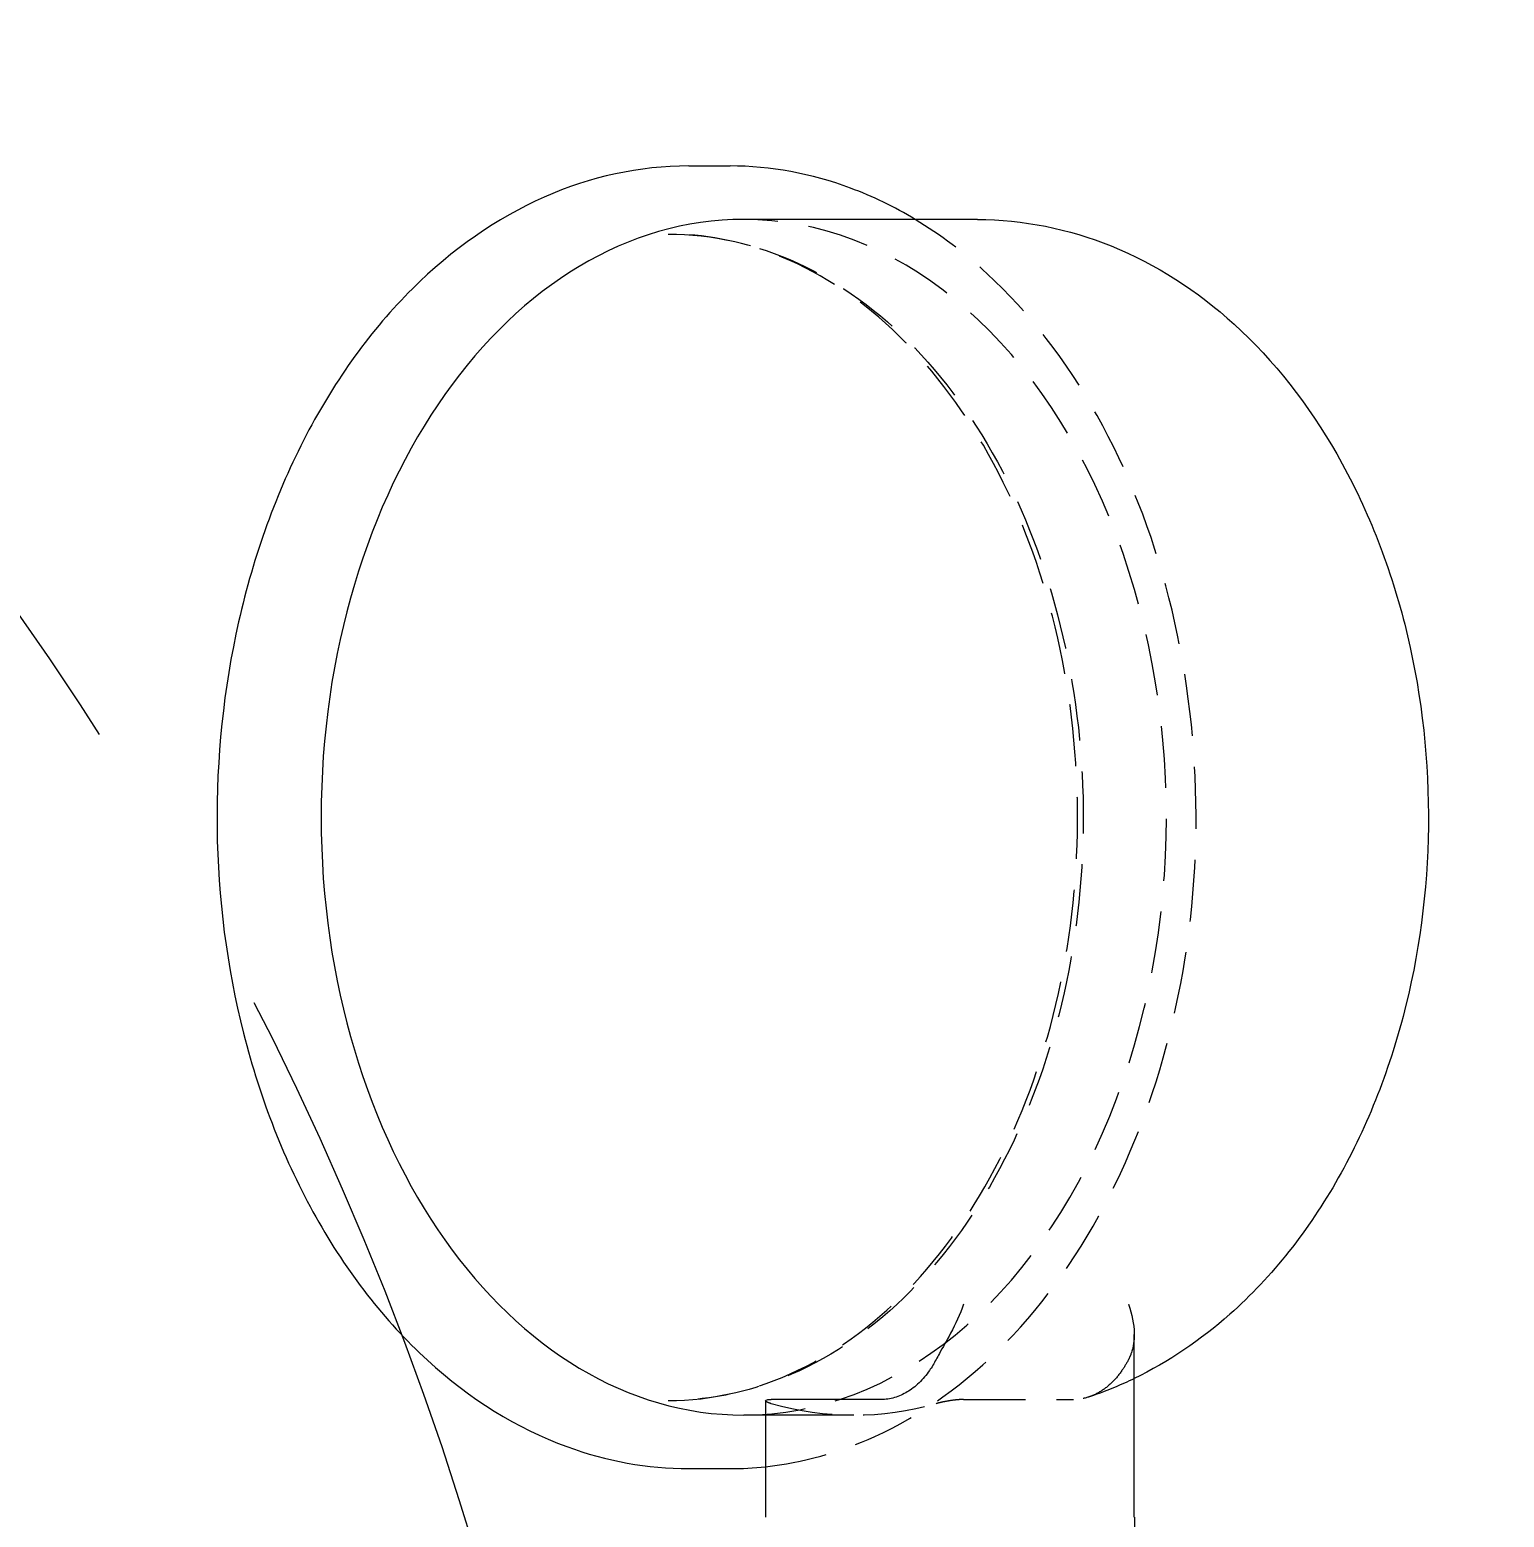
# Model space of a CAD drawing. Header units: millimetres. Extents: x -46397 to 283259, y -8690 to 23983.
# Drawn here: x 10056 to 10175, y 8365 to 8485 of the extents above; entities that cross this region are included whole.
import ezdxf

# ---------------------------------------------------------------- set-up
doc = ezdxf.new("R2010")
doc.units = ezdxf.units.MM
doc.linetypes.add('CENTER', pattern=[2, 1.25, -0.25, 0.25, -0.25])
doc.linetypes.add('HIDDENX2', pattern=[0.75, 0.5, -0.25])
doc.layers.get('Defpoints').update_dxf_attribs({"lineweight": 0})
doc.layers.add('DUONGTAM', color=1, linetype='CENTER', lineweight=0)
doc.layers.add('PHANTOM 2', color=8, linetype='Continuous', lineweight=0)
doc.styles.add('GHI CHÚ 1', font='isocp_IV25.ttf', dxfattribs={"width": 0.8})
doc.dimstyles.new('1-30SCALE', dxfattribs={"dimtxt": 75, "dimasz": 75, "dimexe": 37.5, "dimexo": 30, "dimgap": 30, "dimtad": 1, "dimtoh": 1, "dimdec": 0, "dimdsep": 46, "dimtxsty": 'GHI CHÚ 1', "dimcen": 0.09, "dimclrd": 256, "dimclre": 256, "dimclrt": 2, "dimadec": 0, "dimazin": 0, "dimtfac": 1, "dimtdec": 0, "dimtofl": 0, "dimtmove": 0, "dimatfit": 3, "dimfxl": 1, "dimlwd": 0, "dimlwe": 0, "dimarcsym": 0})

# ---------------------------------------------------------------- blocks, each defined once
blk = doc.blocks.new('q kjekjas ad')
at = {"color": 2, "linetype": 'Continuous', "lineweight": 0, "ltscale": 10, "extrusion": (0, 1, 0)}
for p, q in [((-4337.68, 2192.42), (-4334.35, 2192.42)), ((-4314.39, 2188.1), (-4333.24, 2188.1)), ((-4301.74, 2083.43), (-4301.74, 2098.17)), ((-4331.48, 2092.83), (-4331.48, 2083.43)), ((-4322.15, 2092.93), (-4331.02, 2092.93)), ((-4324.37, 2091.67), (-4333.24, 2091.67)), ((-4337.68, 2087.35), (-4334.35, 2087.35))]:
    blk.add_line(p, q, dxfattribs=at)
at = {"color": 1, "linetype": 'HIDDENX2', "lineweight": 0, "ltscale": 10, "extrusion": (0, 1, 0)}
for p, q in [((-4315.5, 2092.93), (-4306.63, 2092.93)), ((-4301.71, 2083.43), (-4301.71, 2061.87))]:
    blk.add_line(p, q, dxfattribs=at)
at = {"color": 2, "linetype": 'Continuous', "lineweight": 0, "ltscale": 10}
for major_axis, start_param, end_param in [((0, 48.22), 0, 1.570796), ((0, -48.22), -1.570796, 0)]:
    blk.add_ellipse((-4333.24, 2139.89), major_axis=major_axis, ratio=0.707107, start_param=start_param, end_param=end_param, dxfattribs=at)
at = {"color": 1, "linetype": 'HIDDENX2', "lineweight": 0, "ltscale": 10}
for centre, start_param, end_param in [((-4333.24, 2139.89), 0, 3.141593), ((-4324.37, 2139.89), -0.196382, 0.196382)]:
    blk.add_ellipse(centre, major_axis=(0, -48.22), ratio=0.707107, start_param=start_param, end_param=end_param, dxfattribs=at)
at = {"color": 2, "linetype": 'Continuous', "lineweight": 0, "ltscale": 10}
for points, knots in [([(-4337.68, 2192.42), (-4341.65, 2192.42), (-4345.61, 2191.56), (-4353.18, 2188.21), (-4356.77, 2185.7), (-4363.29, 2179.23), (-4366.18, 2175.22), (-4370.94, 2166.12), (-4372.78, 2161.02), (-4375.21, 2150.28), (-4375.8, 2144.64), (-4375.67, 2133.4), (-4374.95, 2127.79), (-4372.25, 2117.15), (-4370.28, 2112.13), (-4365.26, 2103.18), (-4362.22, 2099.26), (-4355.35, 2092.98), (-4351.54, 2090.6), (-4344.32, 2087.96), (-4341, 2087.35), (-4337.68, 2087.35)], [0.186074, 0.186074, 0.186074, 0.186074, 0.488584, 0.488584, 0.798681, 0.798681, 1.12025, 1.12025, 1.44663, 1.44663, 1.773653, 1.773653, 2.1006, 2.1006, 2.427625, 2.427625, 2.75378, 2.75378, 3.074253, 3.074253, 3.327667, 3.327667, 3.327667, 3.327667]), ([(-4319.4, 2188.1), (-4321.09, 2189.12), (-4322.84, 2189.97), (-4327.79, 2191.81), (-4331.07, 2192.42), (-4334.35, 2192.42)], [6.0660528, 6.0660528, 6.0660528, 6.0660528, 6.2118888, 6.2118888, 6.4692594, 6.4692594, 6.4692594, 6.4692594]), ([(-4314.39, 2188.1), (-4310.71, 2188.1), (-4307.03, 2187.36), (-4299.98, 2184.51), (-4296.64, 2182.35), (-4290.45, 2176.72), (-4287.67, 2173.17), (-4283, 2165), (-4281.16, 2160.35), (-4278.66, 2150.51), (-4278.02, 2145.31), (-4277.98, 2134.91), (-4278.59, 2129.7), (-4281.04, 2119.77), (-4282.87, 2115.05), (-4287.65, 2106.59), (-4290.59, 2102.85), (-4296.38, 2097.72), (-4298.97, 2095.96), (-4301.74, 2094.62)], [6.097111, 6.097111, 6.097111, 6.097111, 6.375971, 6.375971, 6.668224, 6.668224, 6.98729, 6.98729, 7.323267, 7.323267, 7.663053, 7.663053, 8.00291, 8.00291, 8.342715, 8.342715, 8.678845, 8.678845, 8.909089, 8.909089, 8.909089, 8.909089]), ([(-4315.5, 2100.62), (-4315.5, 2100.61), (-4315.5, 2100.61), (-4315.78, 2099.79), (-4316.16, 2099.01), (-4316.87, 2097.67), (-4317.19, 2097.13), (-4317.55, 2096.47), (-4317.64, 2096.31), (-4317.72, 2096.16)], [1.1423712, 1.1423712, 1.1423712, 1.1423712, 1.1436049, 1.1436049, 1.3513443, 1.3513443, 1.5195255, 1.5195255, 1.5771224, 1.5771224, 1.5771224, 1.5771224]), ([(-4302.19, 2100.62), (-4302.19, 2100.61), (-4302.19, 2100.61), (-4301.91, 2099.79), (-4301.75, 2099.01), (-4301.74, 2098.24), (-4301.74, 2098.2), (-4301.74, 2098.17)], [-0.0010241, -0.0010241, -0.0010241, -0.0010241, 0, 0, 0.1724436, 0.1724436, 0.1803076, 0.1803076, 0.1803076, 0.1803076]), ([(-4317.72, 2096.16), (-4317.89, 2095.83), (-4318.07, 2095.53), (-4318.5, 2094.91), (-4318.79, 2094.57), (-4319.4, 2093.97), (-4319.74, 2093.72), (-4320.37, 2093.35), (-4320.72, 2093.19), (-4321.44, 2092.98), (-4321.81, 2092.93), (-4322.15, 2092.93)], [0, 0, 0, 0, 0.0716764, 0.0716764, 0.1646143, 0.1646143, 0.2575522, 0.2575522, 0.3492283, 0.3492283, 0.4409044, 0.4409044, 0.4409044, 0.4409044]), ([(-4331.48, 2092.83), (-4331.48, 2092.83), (-4331.48, 2092.83), (-4331.48, 2092.86), (-4331.44, 2092.89), (-4331.28, 2092.92), (-4331.16, 2092.93), (-4331.02, 2092.93)], [0.30433727, 0.30433727, 0.30433727, 0.30433727, 0.30478857, 0.30478857, 0.34243304, 0.34243304, 0.38007752, 0.38007752, 0.38007752, 0.38007752])]:
    blk.add_open_spline(points, degree=3, knots=knots, dxfattribs=at)
at = {"color": 1, "linetype": 'HIDDENX2', "lineweight": 0, "ltscale": 10}
for points, knots in [([(-4331.48, 2087.51), (-4328.49, 2087.83), (-4325.52, 2088.65), (-4318.88, 2091.66), (-4315.3, 2094.23), (-4308.86, 2100.81), (-4306.02, 2104.86), (-4301.37, 2114), (-4299.57, 2119.1), (-4297.22, 2129.84), (-4296.66, 2135.47), (-4296.85, 2146.7), (-4297.58, 2152.29), (-4300.29, 2162.87), (-4302.25, 2167.86), (-4307.22, 2176.73), (-4310.22, 2180.61), (-4315.43, 2185.42), (-4317.38, 2186.88), (-4319.4, 2188.1)], [3.4027, 3.4027, 3.4027, 3.4027, 3.63853, 3.63853, 3.953712, 3.953712, 4.274776, 4.274776, 4.59801, 4.59801, 4.921481, 4.921481, 5.244907, 5.244907, 5.568383, 5.568383, 5.891483, 5.891483, 6.066053, 6.066053, 6.066053, 6.066053]), ([(-4339.34, 2092.84), (-4335.79, 2092.84), (-4332.24, 2093.67), (-4325.52, 2096.88), (-4322.34, 2099.25), (-4316.69, 2105.3), (-4314.21, 2108.95), (-4310.2, 2117.19), (-4308.65, 2121.77), (-4306.66, 2131.38), (-4306.21, 2136.42), (-4306.44, 2146.44), (-4307.12, 2151.42), (-4309.56, 2160.82), (-4311.3, 2165.24), (-4315.68, 2173.08), (-4318.31, 2176.49), (-4324.18, 2181.97), (-4327.42, 2184.03), (-4333.58, 2186.39), (-4336.46, 2186.93), (-4339.34, 2186.93)], [3.327667, 3.327667, 3.327667, 3.327667, 3.653136, 3.653136, 3.975651, 3.975651, 4.294825, 4.294825, 4.612995, 4.612995, 4.931093, 4.931093, 5.249222, 5.249222, 5.567312, 5.567312, 5.885567, 5.885567, 6.205195, 6.205195, 6.469259, 6.469259, 6.469259, 6.469259]), ([(-4339.34, 2186.93), (-4335.79, 2186.93), (-4332.24, 2186.13), (-4325.5, 2183.02), (-4322.3, 2180.7), (-4316.57, 2174.76), (-4314.04, 2171.13), (-4309.91, 2162.93), (-4308.32, 2158.36), (-4306.25, 2148.74), (-4305.77, 2143.7), (-4305.95, 2133.66), (-4306.62, 2128.66), (-4309.04, 2119.2), (-4310.79, 2114.75), (-4315.22, 2106.84), (-4317.89, 2103.38), (-4323.88, 2097.84), (-4327.2, 2095.74), (-4333.5, 2093.38), (-4336.42, 2092.84), (-4339.34, 2092.84)], [6.097111, 6.097111, 6.097111, 6.097111, 6.411909, 6.411909, 6.729261, 6.729261, 7.049923, 7.049923, 7.371737, 7.371737, 7.693665, 7.693665, 8.015566, 8.015566, 8.337498, 8.337498, 8.659233, 8.659233, 8.979501, 8.979501, 9.238704, 9.238704, 9.238704, 9.238704]), ([(-4301.74, 2098.17), (-4301.74, 2097.61), (-4301.82, 2097.1), (-4302.05, 2096.47), (-4302.12, 2096.31), (-4302.19, 2096.16)], [0.1803076, 0.1803076, 0.1803076, 0.1803076, 0.3120501, 0.3120501, 0.359861, 0.359861, 0.359861, 0.359861]), ([(-4302.19, 2096.16), (-4302.36, 2095.83), (-4302.55, 2095.53), (-4302.97, 2094.91), (-4303.26, 2094.57), (-4303.88, 2093.97), (-4304.21, 2093.72), (-4304.84, 2093.35), (-4305.2, 2093.19), (-4305.92, 2092.98), (-4306.29, 2092.93), (-4306.63, 2092.93)], [2.581263, 2.581263, 2.581263, 2.581263, 2.6529395, 2.6529395, 2.7458773, 2.7458773, 2.8388152, 2.8388152, 2.9304913, 2.9304913, 3.0221674, 3.0221674, 3.0221674, 3.0221674]), ([(-4301.74, 2094.62), (-4302.79, 2094.11), (-4303.87, 2093.66), (-4305.11, 2093.23), (-4305.25, 2093.18), (-4305.39, 2093.14)], [8.90908902, 8.90908902, 8.90908902, 8.90908902, 8.99698677, 8.99698677, 9.00808841, 9.00808841, 9.00808841, 9.00808841]), ([(-4331.02, 2092.59), (-4331.16, 2092.63), (-4331.28, 2092.68), (-4331.44, 2092.76), (-4331.48, 2092.8), (-4331.48, 2092.83)], [0.38007752, 0.38007752, 0.38007752, 0.38007752, 0.41862642, 0.41862642, 0.45672403, 0.45672403, 0.45672403, 0.45672403]), ([(-4315.5, 2092.93), (-4315.64, 2092.93), (-4315.81, 2092.92), (-4316.2, 2092.89), (-4316.41, 2092.86), (-4316.8, 2092.8), (-4317.01, 2092.76), (-4317.4, 2092.68), (-4317.58, 2092.63), (-4317.72, 2092.59)], [0.1519505, 0.1519505, 0.1519505, 0.1519505, 0.189595, 0.189595, 0.2272395, 0.2272395, 0.2657884, 0.2657884, 0.3043373, 0.3043373, 0.3043373, 0.3043373])]:
    blk.add_open_spline(points, degree=3, knots=knots, dxfattribs=at)
at = {"color": 2, "linetype": 'Continuous', "lineweight": 0, "ltscale": 10}
blk.add_open_spline([(-4334.35, 2087.35), (-4333.39, 2087.35), (-4332.44, 2087.41), (-4331.48, 2087.51)], degree=3, dxfattribs=at)
blk = doc.blocks.new('*D1643')
at = {"layer": 'Defpoints', "color": 0, "transparency": 16777216}
for p in [(9680.34, 8741.79, -1.5), (11942.21, 8741.79), (10121.84, 3758.56, -1.5)]:
    blk.add_point(p, dxfattribs=at)
at = {"layer": 'PHANTOM 2', "linetype": 'Continuous', "lineweight": 0, "transparency": 16777216}
for p, q in [((9710.34, 8741.79), (11972.21, 8741.79)), ((11942.21, 3848.56), (11942.21, 8651.79)), ((10151.84, 3758.56), (11972.21, 3758.56))]:
    blk.add_line(p, q, dxfattribs=at)
at = {"layer": 'PHANTOM 2', "transparency": 16777216}
for points in [[(11927.21, 8651.79), (11957.21, 8651.79), (11942.21, 8741.79)], [(11927.21, 3848.56), (11957.21, 3848.56), (11942.21, 3758.56)]]:
    blk.add_solid(points, dxfattribs=at)
at = {"layer": 'PHANTOM 2', "color": 2, "transparency": 16777216, "insert": (11862.67, 6250.17), "char_height": 95, "attachment_point": 5, "rotation": 90, "style": 'GHI CHÚ 1'}
blk.add_mtext('4983', dxfattribs=at)

msp = doc.modelspace()

# ---------------------------------------------------------------- linework, layer by layer
at = {"layer": 'DUONGTAM', "color": 5, "lineweight": 0, "ltscale": 100, "elevation": -1.5}
msp.add_lwpolyline([(8790.84, 8236.24), (8790.84, 6736.24), (8790.84, 6686.41, 0.284296), (8933.19, 6452.98, 0.238987), (9960.48, 6452.98, 0.284296), (10102.84, 6686.41), (10102.84, 6736.24), (10102.84, 8236.24), (10102.84, 8286.06, 0.284296), (9960.48, 8519.5, 0.238987), (8933.19, 8519.5, 0.284296), (8790.84, 8286.06)], format="xyb", close=True, dxfattribs=at)

# ---------------------------------------------------------------- block references
msp.add_blockref('q kjekjas ad', (14446.84, 6281.56, -1.5))

# ---------------------------------------------------------------- dimensions: what is measured, and where the dimension line sits
at = {"layer": 'PHANTOM 2'}
dim = msp.add_linear_dim(base=(11942.21, 8741.79), p1=(10121.84, 3758.56, -1.5), p2=(9680.34, 8741.79, -1.5), angle=90, dimstyle='1-30SCALE', override={"dimtxt": 95, "dimasz": 90, "dimexe": 30, "dimtmove": 1}, dxfattribs=at)
dim.commit()
dim.dimension.update_dxf_attribs({"geometry": '*D1643', "text_midpoint": (11862.67, 6250.17)})

doc.saveas('drawing.dxf')
